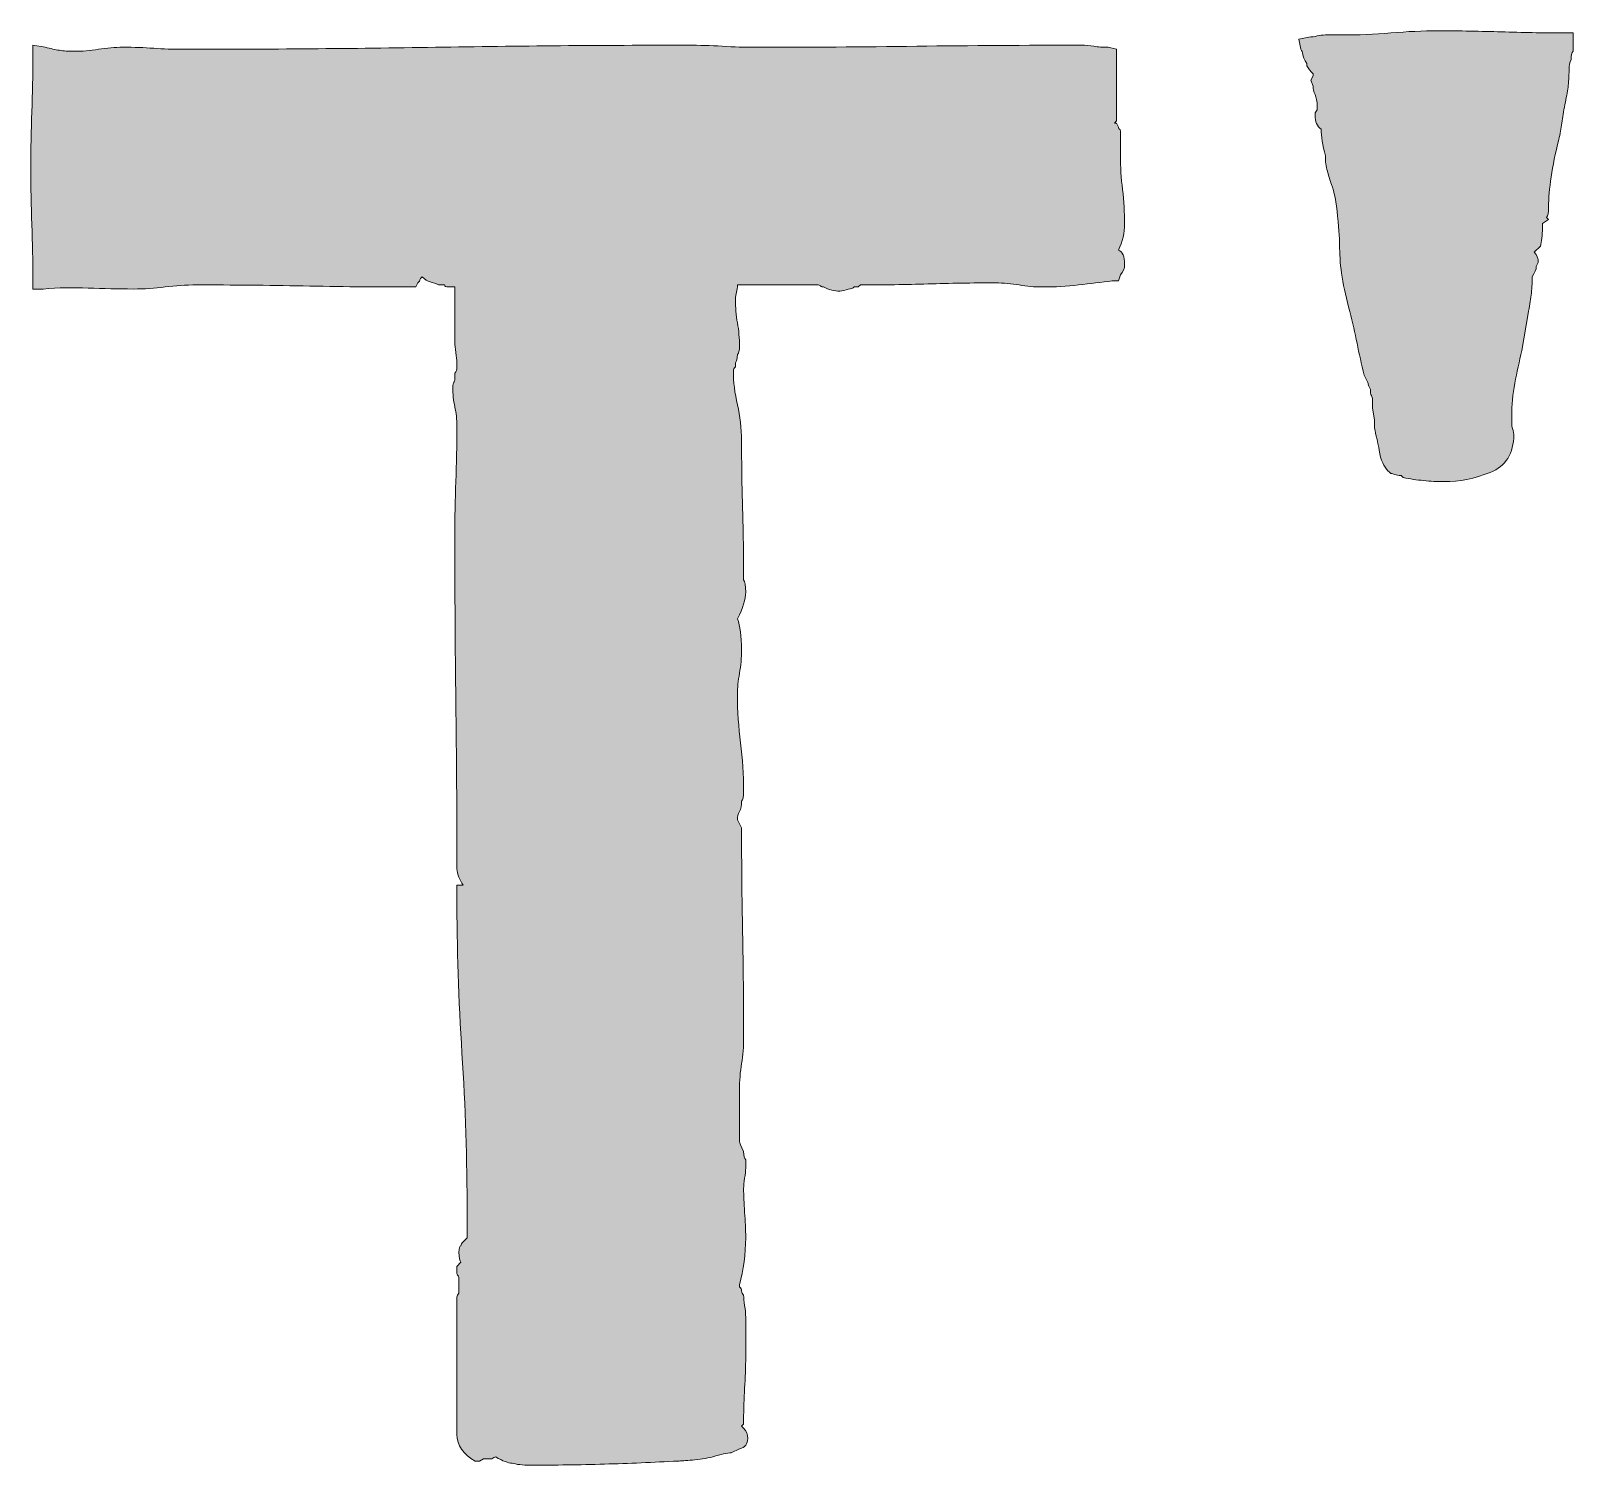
# Model space of a CAD drawing. Header units: inches. Extents: x 57 to 1023, y -981 to -99.
# Drawn here: x 484.7 to 769.3, y -366.5 to -102 of the extents above; entities that cross this region are included whole.
import ezdxf

# ---------------------------------------------------------------- set-up
doc = ezdxf.new("R2010")
doc.units = ezdxf.units.IN
doc.header["$MEASUREMENT"] = 0
doc.layers.add('Layer 1', color=7, linetype='Continuous')

# ---------------------------------------------------------------- blocks, each defined once
blk = doc.blocks.new('block 3')
at = {"layer": 'Layer 1', "true_color": 0x2b568d}
h = blk.add_hatch(color=167, dxfattribs=at)
h.dxf.hatch_style = 2
edge = h.paths.add_edge_path()
edge.add_spline(control_points=[(763.67, -137.48), (763.67, -137.48), (763.67, -138.24), (763.67, -138.24), (763.67, -139.75), (763.54, -140.88), (763.29, -141.64), (763.29, -141.64), (762.16, -142.77), (762.16, -142.77), (762.66, -143.28), (762.91, -143.91), (762.91, -144.66), (762.91, -144.66), (762.53, -145.42), (762.53, -145.42), (762.53, -145.93), (762.28, -146.55), (761.78, -147.31), (761.78, -148.57), (761.71, -149.71), (761.59, -150.71), (761.46, -151.72), (761.27, -152.85), (761.02, -154.11), (761.02, -154.11), (759.89, -160.91), (759.89, -160.91), (759.38, -162.93), (758.95, -164.95), (758.57, -166.96), (758.19, -168.98), (758, -170.99), (758, -173.01), (758, -173.01), (758, -173.76), (758, -173.76), (758, -173.76), (758, -174.9), (758, -174.9), (758.25, -175.4), (758.38, -175.91), (758.38, -176.41), (758.38, -179.94), (756.92, -182.27), (754.03, -183.4), (751.13, -184.54), (748.3, -185.1), (745.53, -185.1), (744.26, -185.1), (743, -185.04), (741.75, -184.91), (740.48, -184.79), (739.23, -184.6), (737.97, -184.35), (737.97, -184.35), (737.59, -183.97), (737.59, -183.97), (737.08, -183.97), (736.7, -183.91), (736.46, -183.78), (736.2, -183.66), (735.95, -183.59), (735.7, -183.59), (734.94, -183.09), (734.31, -182.08), (733.81, -180.57), (733.3, -178.05), (732.93, -176.28), (732.68, -175.27), (732.68, -175.27), (732.68, -173.76), (732.68, -173.76), (732.68, -173.76), (732.3, -171.5), (732.3, -171.5), (732.3, -171.5), (732.3, -169.98), (732.3, -169.98), (732.3, -169.74), (732.24, -169.48), (732.11, -169.23), (731.98, -168.98), (731.92, -168.6), (731.92, -168.09), (731.67, -167.59), (731.54, -167.28), (731.54, -167.15), (731.54, -167.03), (731.41, -166.71), (731.17, -166.2), (731.17, -166.2), (730.79, -165.45), (730.79, -165.45), (730.28, -163.43), (729.84, -161.48), (729.46, -159.59), (729.09, -157.7), (728.64, -155.75), (728.14, -153.73), (726.88, -149.2), (726.25, -145.29), (726.25, -142.02), (726.25, -140.76), (726.12, -138.8), (725.87, -136.16), (725.62, -133.51), (725.24, -131.56), (724.74, -130.3), (724.49, -129.54), (724.23, -128.73), (723.98, -127.84), (723.73, -126.96), (723.61, -126.02), (723.61, -125.01), (723.1, -123), (722.85, -121.36), (722.85, -120.09), (722.1, -119.59), (721.72, -118.71), (721.72, -117.45), (721.72, -117.45), (721.72, -117.07), (721.72, -117.07), (721.97, -116.82), (722.1, -116.57), (722.1, -116.32), (722.1, -116.32), (722.1, -115.94), (722.1, -115.94), (722.1, -114.93), (721.97, -114.18), (721.72, -113.67), (721.46, -113.17), (721.34, -112.67), (721.34, -112.16), (721.34, -112.16), (720.96, -111.02), (720.96, -111.02), (720.96, -111.02), (721.34, -110.27), (721.34, -110.27), (721.34, -110.27), (721.34, -109.89), (721.34, -109.89), (720.83, -109.39), (720.45, -108.89), (720.21, -108.38), (720.21, -108.38), (720.21, -108), (720.21, -108), (719.7, -107.25), (719.45, -106.68), (719.45, -106.3), (719.45, -105.92), (719.32, -105.61), (719.07, -105.36), (719.07, -105.36), (718.69, -103.47), (718.69, -103.47), (718.69, -103.47), (720.58, -103.09), (720.58, -103.09), (721.08, -103.09), (721.59, -103.03), (722.1, -102.9), (722.6, -102.77), (723.1, -102.71), (723.61, -102.71), (723.61, -102.71), (726.63, -102.71), (726.63, -102.71), (729.65, -102.71), (732.68, -102.59), (735.7, -102.33), (738.72, -102.08), (741.62, -101.95), (744.39, -101.95), (748.42, -101.95), (752.33, -102.02), (756.11, -102.14), (759.89, -102.27), (763.67, -102.33), (767.45, -102.33), (767.45, -102.33), (769.34, -102.33), (769.34, -102.33), (769.34, -102.33), (769.34, -105.73), (769.34, -105.73), (769.08, -105.99), (768.96, -106.49), (768.96, -107.25), (768.71, -107.75), (768.58, -108.38), (768.58, -109.13), (768.58, -110.4), (768.52, -111.47), (768.39, -112.35), (768.26, -113.23), (768.07, -114.3), (767.83, -115.56), (767.57, -116.82), (767.38, -117.96), (767.26, -118.96), (767.13, -119.97), (766.94, -120.98), (766.69, -121.99), (765.43, -127.03), (764.8, -131.19), (764.8, -134.46), (764.8, -135.47), (764.67, -136.1), (764.43, -136.35), (764.43, -136.35), (764.8, -136.72), (764.8, -136.72), (764.8, -136.72), (763.67, -137.48), (763.67, -137.48)], knot_values=[0, 0, 0, 0, 1, 1, 1, 2, 2, 2, 3, 3, 3, 4, 4, 4, 5, 5, 5, 6, 6, 6, 7, 7, 7, 8, 8, 8, 9, 9, 9, 10, 10, 10, 11, 11, 11, 12, 12, 12, 13, 13, 13, 14, 14, 14, 15, 15, 15, 16, 16, 16, 17, 17, 17, 18, 18, 18, 19, 19, 19, 20, 20, 20, 21, 21, 21, 22, 22, 22, 23, 23, 23, 24, 24, 24, 25, 25, 25, 26, 26, 26, 27, 27, 27, 28, 28, 28, 29, 29, 29, 30, 30, 30, 31, 31, 31, 32, 32, 32, 33, 33, 33, 34, 34, 34, 35, 35, 35, 36, 36, 36, 37, 37, 37, 38, 38, 38, 39, 39, 39, 40, 40, 40, 41, 41, 41, 42, 42, 42, 43, 43, 43, 44, 44, 44, 45, 45, 45, 46, 46, 46, 47, 47, 47, 48, 48, 48, 49, 49, 49, 50, 50, 50, 51, 51, 51, 52, 52, 52, 53, 53, 53, 54, 54, 54, 55, 55, 55, 56, 56, 56, 57, 57, 57, 58, 58, 58, 59, 59, 59, 60, 60, 60, 61, 61, 61, 62, 62, 62, 63, 63, 63, 64, 64, 64, 65, 65, 65, 66, 66, 66, 67, 67, 67, 68, 68, 68, 69, 69, 69, 70, 70, 70, 71, 71, 71, 72, 72, 72, 73, 73, 73, 73], degree=3, periodic=1)
h = blk.add_hatch(color=167, dxfattribs=at)
h.dxf.hatch_style = 2
edge = h.paths.add_edge_path()
edge.add_spline(control_points=[(566.76, -365.76), (564.49, -364.5), (563.36, -362.87), (563.36, -360.85), (563.36, -360.85), (563.36, -336.66), (563.36, -336.66), (563.36, -336.66), (563.36, -335.52), (563.36, -335.52), (563.36, -335.28), (563.48, -335.02), (563.74, -334.77), (563.74, -334.77), (563.74, -334.01), (563.74, -334.01), (563.74, -334.01), (563.74, -333.63), (563.74, -333.63), (563.74, -333.63), (563.74, -332.5), (563.74, -332.5), (563.74, -332), (563.67, -331.68), (563.54, -331.56), (563.41, -331.43), (563.36, -331.24), (563.36, -330.99), (563.36, -330.99), (563.36, -329.86), (563.36, -329.86), (563.36, -329.86), (564.11, -329.1), (564.11, -329.1), (563.86, -328.85), (563.74, -328.22), (563.74, -327.21), (563.74, -326.45), (563.86, -326.07), (564.11, -326.07), (564.11, -325.83), (564.24, -325.57), (564.49, -325.32), (564.49, -325.32), (565.25, -324.56), (565.25, -324.56), (565.25, -324.56), (565.25, -324.19), (565.25, -324.19), (565.25, -324.19), (565.25, -322.3), (565.25, -322.3), (565.25, -322.3), (565.25, -320.03), (565.25, -320.03), (565.25, -310.2), (564.93, -300.38), (564.3, -290.55), (563.67, -280.72), (563.36, -271.02), (563.36, -261.45), (563.36, -261.45), (563.36, -259.56), (563.36, -259.56), (563.36, -259.56), (564.49, -259.56), (564.49, -259.56), (564.24, -259.05), (563.98, -258.55), (563.74, -258.05), (563.48, -257.54), (563.36, -257.04), (563.36, -256.53), (563.36, -245.95), (563.29, -235.69), (563.17, -225.73), (563.04, -215.78), (562.98, -205.64), (562.98, -195.31), (562.98, -191.78), (563.04, -188.38), (563.17, -185.1), (563.29, -181.83), (563.36, -178.43), (563.36, -174.9), (563.36, -173.64), (563.23, -172.44), (562.98, -171.31), (562.72, -170.17), (562.6, -168.98), (562.6, -167.72), (562.6, -167.21), (562.66, -166.9), (562.79, -166.77), (562.91, -166.65), (562.98, -166.46), (562.98, -166.2), (562.98, -166.2), (562.98, -165.07), (562.98, -165.07), (563.23, -164.82), (563.36, -164.44), (563.36, -163.94), (563.36, -163.94), (563.36, -163.18), (563.36, -163.18), (563.36, -162.68), (563.29, -162.05), (563.17, -161.29), (563.04, -160.54), (562.98, -159.91), (562.98, -159.4), (562.98, -159.4), (562.98, -149.2), (562.98, -149.2), (562.98, -149.2), (561.85, -149.2), (561.85, -149.2), (561.34, -149.2), (561.09, -149.07), (561.09, -148.82), (561.09, -148.82), (559.95, -148.82), (559.95, -148.82), (559.45, -148.57), (558.95, -148.38), (558.44, -148.25), (557.93, -148.13), (557.43, -147.81), (556.93, -147.31), (556.68, -147.56), (556.55, -147.75), (556.55, -147.87), (556.55, -148), (556.42, -148.19), (556.18, -148.44), (556.18, -148.44), (555.8, -149.2), (555.8, -149.2), (555.8, -149.2), (554.67, -149.2), (554.67, -149.2), (548.11, -149.2), (541.56, -149.14), (535.01, -149.01), (528.46, -148.88), (521.91, -148.82), (515.36, -148.82), (513.34, -148.82), (511.39, -148.95), (509.5, -149.2), (507.61, -149.45), (505.66, -149.57), (503.64, -149.57), (500.87, -149.57), (498.1, -149.52), (495.33, -149.39), (492.55, -149.26), (489.78, -149.33), (487.01, -149.57), (487.01, -149.57), (485.12, -149.57), (485.12, -149.57), (485.12, -149.57), (485.12, -147.68), (485.12, -147.68), (485.12, -144.41), (485.06, -141.07), (484.93, -137.67), (484.8, -134.27), (484.74, -130.81), (484.74, -127.28), (484.74, -123.75), (484.8, -120.28), (484.93, -116.88), (485.06, -113.48), (485.12, -110.14), (485.12, -106.87), (485.12, -106.87), (485.12, -104.6), (485.12, -104.6), (485.12, -104.6), (487.39, -104.98), (487.39, -104.98), (488.39, -105.23), (489.28, -105.42), (490.03, -105.54), (490.79, -105.67), (491.67, -105.73), (492.68, -105.73), (494.19, -105.73), (495.71, -105.61), (497.22, -105.36), (498.73, -105.11), (500.24, -104.98), (501.75, -104.98), (503.77, -104.98), (505.66, -105.04), (507.42, -105.17), (509.18, -105.3), (510.95, -105.36), (512.71, -105.36), (528.59, -105.36), (544.14, -105.23), (559.39, -104.98), (574.63, -104.73), (590.19, -104.6), (606.06, -104.6), (608.08, -104.6), (610.16, -104.66), (612.3, -104.79), (614.44, -104.92), (616.52, -104.98), (618.54, -104.98), (628.36, -104.98), (638.25, -104.92), (648.21, -104.79), (658.16, -104.66), (668.3, -104.6), (678.63, -104.6), (679.39, -104.6), (680.14, -104.66), (680.9, -104.79), (681.65, -104.92), (682.53, -104.98), (683.54, -104.98), (683.54, -104.98), (685.06, -105.36), (685.06, -105.36), (685.06, -105.36), (685.06, -118.58), (685.06, -118.58), (685.06, -118.58), (684.68, -118.96), (684.68, -118.96), (684.68, -118.96), (685.06, -118.96), (685.06, -118.96), (685.06, -118.96), (685.43, -119.72), (685.43, -119.72), (685.43, -119.97), (685.49, -120.09), (685.62, -120.09), (685.75, -120.09), (685.81, -120.22), (685.81, -120.47), (685.81, -120.47), (685.81, -121.61), (685.81, -121.61), (685.81, -121.61), (685.81, -122.36), (685.81, -122.36), (685.81, -122.36), (685.81, -125.01), (685.81, -125.01), (685.81, -127.03), (685.93, -129.11), (686.19, -131.24), (686.44, -133.39), (686.57, -135.47), (686.57, -137.48), (686.57, -139.25), (686.19, -140.88), (685.43, -142.39), (686.19, -142.65), (686.57, -143.53), (686.57, -145.04), (686.57, -145.8), (686.31, -146.43), (685.81, -146.93), (685.81, -146.93), (685.43, -148.06), (685.43, -148.06), (685.43, -148.06), (684.3, -148.06), (684.3, -148.06), (682.28, -148.32), (680.2, -148.57), (678.06, -148.82), (675.92, -149.07), (673.72, -149.2), (671.45, -149.2), (669.94, -149.2), (668.48, -149.07), (667.1, -148.82), (665.72, -148.57), (664.27, -148.44), (662.76, -148.44), (658.47, -148.44), (654.31, -148.51), (650.28, -148.63), (646.25, -148.76), (642.09, -148.82), (637.81, -148.82), (637.81, -148.82), (637.43, -149.2), (637.43, -149.2), (637.43, -149.2), (636.68, -149.2), (636.68, -149.2), (636.43, -149.45), (636.05, -149.57), (635.54, -149.57), (635.04, -149.83), (634.53, -149.95), (634.03, -149.95), (633.02, -149.95), (632.01, -149.71), (631.01, -149.2), (630.75, -149.2), (630.57, -149.14), (630.44, -149.01), (630.31, -148.88), (630.12, -148.82), (629.88, -148.82), (629.88, -148.82), (615.13, -148.82), (615.13, -148.82), (615.13, -149.33), (615.07, -149.76), (614.95, -150.14), (614.82, -150.52), (614.76, -150.96), (614.76, -151.47), (614.76, -152.98), (614.88, -154.43), (615.13, -155.81), (615.38, -157.2), (615.51, -158.65), (615.51, -160.16), (615.51, -160.91), (615.38, -161.42), (615.13, -161.67), (615.13, -162.43), (615, -162.93), (614.76, -163.18), (614.76, -163.18), (614.76, -163.94), (614.76, -163.94), (614.5, -164.19), (614.38, -164.44), (614.38, -164.69), (614.38, -166.71), (614.63, -168.79), (615.13, -170.93), (615.64, -173.07), (615.89, -175.27), (615.89, -177.54), (615.89, -181.83), (615.95, -186.05), (616.08, -190.2), (616.2, -194.36), (616.27, -198.46), (616.27, -202.49), (616.27, -202.49), (616.27, -203.24), (616.27, -203.24), (616.52, -203.5), (616.65, -204.25), (616.65, -205.51), (616.65, -206.78), (616.14, -208.41), (615.13, -210.42), (615.64, -211.69), (615.89, -213.58), (615.89, -216.09), (615.89, -217.61), (615.76, -219.06), (615.51, -220.44), (615.26, -221.83), (615.13, -223.15), (615.13, -224.41), (615.13, -227.43), (615.33, -230.4), (615.7, -233.29), (616.08, -236.19), (616.27, -239.15), (616.27, -242.17), (616.27, -243.18), (616.14, -243.81), (615.89, -244.06), (615.89, -244.82), (615.76, -245.45), (615.51, -245.95), (615.26, -246.46), (615.13, -246.96), (615.13, -247.46), (615.13, -247.46), (615.89, -248.97), (615.89, -248.97), (615.89, -248.97), (615.89, -249.35), (615.89, -249.35), (615.89, -255.65), (615.95, -261.95), (616.08, -268.25), (616.2, -274.55), (616.27, -280.98), (616.27, -287.52), (616.27, -289.29), (616.14, -290.93), (615.89, -292.44), (615.64, -293.95), (615.51, -295.59), (615.51, -297.35), (615.51, -297.35), (615.51, -306.8), (615.51, -306.8), (615.51, -307.05), (615.76, -307.69), (616.27, -308.69), (616.27, -309.45), (616.39, -309.95), (616.65, -310.2), (616.65, -310.2), (616.65, -311.71), (616.65, -311.71), (616.65, -312.22), (616.58, -312.85), (616.46, -313.6), (616.33, -314.36), (616.27, -314.99), (616.27, -315.49), (616.27, -316.76), (616.33, -318.2), (616.46, -319.84), (616.58, -321.48), (616.65, -323.05), (616.65, -324.56), (616.65, -327.59), (616.27, -330.49), (615.51, -333.26), (615.51, -333.26), (615.51, -333.63), (615.51, -333.63), (615.76, -333.89), (615.89, -334.14), (615.89, -334.39), (615.89, -334.64), (616.02, -334.9), (616.27, -335.15), (616.27, -335.65), (616.33, -336.28), (616.46, -337.04), (616.58, -337.79), (616.65, -338.55), (616.65, -339.3), (616.65, -339.3), (616.65, -346.48), (616.65, -346.48), (616.65, -348.5), (616.58, -350.45), (616.46, -352.34), (616.33, -354.23), (616.27, -356.19), (616.27, -358.2), (616.27, -358.2), (616.27, -358.96), (616.27, -358.96), (616.27, -358.96), (615.89, -359.33), (615.89, -359.33), (615.89, -359.33), (616.27, -359.71), (616.27, -359.71), (616.77, -360.22), (617.03, -360.85), (617.03, -361.6), (617.03, -362.61), (616.52, -363.24), (615.51, -363.49), (615.51, -363.49), (614, -364.25), (614, -364.25), (613.24, -364.25), (612.11, -364.5), (610.6, -365), (609.34, -365.26), (608.08, -365.45), (606.82, -365.57), (605.56, -365.7), (604.68, -365.76), (604.17, -365.76), (599.64, -366.01), (595.1, -366.2), (590.57, -366.33), (586.03, -366.46), (581.5, -366.52), (576.96, -366.52), (575.45, -366.52), (574.32, -366.39), (573.56, -366.14), (572.81, -366.14), (571.8, -365.76), (570.54, -365), (570.28, -365), (570.03, -365.13), (569.78, -365.38), (569.78, -365.38), (568.27, -365.38), (568.27, -365.38), (568.27, -365.38), (567.51, -365.76), (567.51, -365.76), (567.51, -365.76), (566.76, -365.76), (566.76, -365.76)], knot_values=[0, 0, 0, 0, 1, 1, 1, 2, 2, 2, 3, 3, 3, 4, 4, 4, 5, 5, 5, 6, 6, 6, 7, 7, 7, 8, 8, 8, 9, 9, 9, 10, 10, 10, 11, 11, 11, 12, 12, 12, 13, 13, 13, 14, 14, 14, 15, 15, 15, 16, 16, 16, 17, 17, 17, 18, 18, 18, 19, 19, 19, 20, 20, 20, 21, 21, 21, 22, 22, 22, 23, 23, 23, 24, 24, 24, 25, 25, 25, 26, 26, 26, 27, 27, 27, 28, 28, 28, 29, 29, 29, 30, 30, 30, 31, 31, 31, 32, 32, 32, 33, 33, 33, 34, 34, 34, 35, 35, 35, 36, 36, 36, 37, 37, 37, 38, 38, 38, 39, 39, 39, 40, 40, 40, 41, 41, 41, 42, 42, 42, 43, 43, 43, 44, 44, 44, 45, 45, 45, 46, 46, 46, 47, 47, 47, 48, 48, 48, 49, 49, 49, 50, 50, 50, 51, 51, 51, 52, 52, 52, 53, 53, 53, 54, 54, 54, 55, 55, 55, 56, 56, 56, 57, 57, 57, 58, 58, 58, 59, 59, 59, 60, 60, 60, 61, 61, 61, 62, 62, 62, 63, 63, 63, 64, 64, 64, 65, 65, 65, 66, 66, 66, 67, 67, 67, 68, 68, 68, 69, 69, 69, 70, 70, 70, 71, 71, 71, 72, 72, 72, 73, 73, 73, 74, 74, 74, 75, 75, 75, 76, 76, 76, 77, 77, 77, 78, 78, 78, 79, 79, 79, 80, 80, 80, 81, 81, 81, 82, 82, 82, 83, 83, 83, 84, 84, 84, 85, 85, 85, 86, 86, 86, 87, 87, 87, 88, 88, 88, 89, 89, 89, 90, 90, 90, 91, 91, 91, 92, 92, 92, 93, 93, 93, 94, 94, 94, 95, 95, 95, 96, 96, 96, 97, 97, 97, 98, 98, 98, 99, 99, 99, 100, 100, 100, 101, 101, 101, 102, 102, 102, 103, 103, 103, 104, 104, 104, 105, 105, 105, 106, 106, 106, 107, 107, 107, 108, 108, 108, 109, 109, 109, 110, 110, 110, 111, 111, 111, 112, 112, 112, 113, 113, 113, 114, 114, 114, 115, 115, 115, 116, 116, 116, 117, 117, 117, 118, 118, 118, 119, 119, 119, 120, 120, 120, 121, 121, 121, 122, 122, 122, 123, 123, 123, 124, 124, 124, 125, 125, 125, 126, 126, 126, 127, 127, 127, 128, 128, 128, 129, 129, 129, 130, 130, 130, 131, 131, 131, 132, 132, 132, 133, 133, 133, 134, 134, 134, 135, 135, 135, 136, 136, 136, 137, 137, 137, 138, 138, 138, 139, 139, 139, 140, 140, 140, 141, 141, 141, 142, 142, 142, 143, 143, 143, 144, 144, 144, 145, 145, 145, 146, 146, 146, 147, 147, 147, 148, 148, 148, 149, 149, 149, 150, 150, 150, 151, 151, 151, 152, 152, 152, 153, 153, 153, 154, 154, 154, 155, 155, 155, 156, 156, 156, 157, 157, 157, 158, 158, 158, 159, 159, 159, 160, 160, 160, 161, 161, 161, 162, 162, 162, 163, 163, 163, 164, 164, 164, 165, 165, 165, 166, 166, 166, 167, 167, 167, 168, 168, 168, 169, 169, 169, 169], degree=3, periodic=1)
at = {"layer": 'Layer 1', "lineweight": 0}
for points, knots in [([(763.67, -137.48), (763.67, -137.48), (763.67, -138.24), (763.67, -138.24), (763.67, -139.75), (763.54, -140.88), (763.29, -141.64), (763.29, -141.64), (762.16, -142.77), (762.16, -142.77), (762.66, -143.28), (762.91, -143.91), (762.91, -144.66), (762.91, -144.66), (762.53, -145.42), (762.53, -145.42), (762.53, -145.93), (762.28, -146.55), (761.78, -147.31), (761.78, -148.57), (761.71, -149.71), (761.59, -150.71), (761.46, -151.72), (761.27, -152.85), (761.02, -154.11), (761.02, -154.11), (759.89, -160.91), (759.89, -160.91), (759.38, -162.93), (758.95, -164.95), (758.57, -166.96), (758.19, -168.98), (758, -170.99), (758, -173.01), (758, -173.01), (758, -173.76), (758, -173.76), (758, -173.76), (758, -174.9), (758, -174.9), (758.25, -175.4), (758.38, -175.91), (758.38, -176.41), (758.38, -179.94), (756.92, -182.27), (754.03, -183.4), (751.13, -184.54), (748.3, -185.1), (745.53, -185.1), (744.26, -185.1), (743, -185.04), (741.75, -184.91), (740.48, -184.79), (739.23, -184.6), (737.97, -184.35), (737.97, -184.35), (737.59, -183.97), (737.59, -183.97), (737.08, -183.97), (736.7, -183.91), (736.46, -183.78), (736.2, -183.66), (735.95, -183.59), (735.7, -183.59), (734.94, -183.09), (734.31, -182.08), (733.81, -180.57), (733.3, -178.05), (732.93, -176.28), (732.68, -175.27), (732.68, -175.27), (732.68, -173.76), (732.68, -173.76), (732.68, -173.76), (732.3, -171.5), (732.3, -171.5), (732.3, -171.5), (732.3, -169.98), (732.3, -169.98), (732.3, -169.74), (732.24, -169.48), (732.11, -169.23), (731.98, -168.98), (731.92, -168.6), (731.92, -168.09), (731.67, -167.59), (731.54, -167.28), (731.54, -167.15), (731.54, -167.03), (731.41, -166.71), (731.17, -166.2), (731.17, -166.2), (730.79, -165.45), (730.79, -165.45), (730.28, -163.43), (729.84, -161.48), (729.46, -159.59), (729.09, -157.7), (728.64, -155.75), (728.14, -153.73), (726.88, -149.2), (726.25, -145.29), (726.25, -142.02), (726.25, -140.76), (726.12, -138.8), (725.87, -136.16), (725.62, -133.51), (725.24, -131.56), (724.74, -130.3), (724.49, -129.54), (724.23, -128.73), (723.98, -127.84), (723.73, -126.96), (723.61, -126.02), (723.61, -125.01), (723.1, -123), (722.85, -121.36), (722.85, -120.09), (722.1, -119.59), (721.72, -118.71), (721.72, -117.45), (721.72, -117.45), (721.72, -117.07), (721.72, -117.07), (721.97, -116.82), (722.1, -116.57), (722.1, -116.32), (722.1, -116.32), (722.1, -115.94), (722.1, -115.94), (722.1, -114.93), (721.97, -114.18), (721.72, -113.67), (721.46, -113.17), (721.34, -112.67), (721.34, -112.16), (721.34, -112.16), (720.96, -111.02), (720.96, -111.02), (720.96, -111.02), (721.34, -110.27), (721.34, -110.27), (721.34, -110.27), (721.34, -109.89), (721.34, -109.89), (720.83, -109.39), (720.45, -108.89), (720.21, -108.38), (720.21, -108.38), (720.21, -108), (720.21, -108), (719.7, -107.25), (719.45, -106.68), (719.45, -106.3), (719.45, -105.92), (719.32, -105.61), (719.07, -105.36), (719.07, -105.36), (718.69, -103.47), (718.69, -103.47), (718.69, -103.47), (720.58, -103.09), (720.58, -103.09), (721.08, -103.09), (721.59, -103.03), (722.1, -102.9), (722.6, -102.77), (723.1, -102.71), (723.61, -102.71), (723.61, -102.71), (726.63, -102.71), (726.63, -102.71), (729.65, -102.71), (732.68, -102.59), (735.7, -102.33), (738.72, -102.08), (741.62, -101.95), (744.39, -101.95), (748.42, -101.95), (752.33, -102.02), (756.11, -102.14), (759.89, -102.27), (763.67, -102.33), (767.45, -102.33), (767.45, -102.33), (769.34, -102.33), (769.34, -102.33), (769.34, -102.33), (769.34, -105.73), (769.34, -105.73), (769.08, -105.99), (768.96, -106.49), (768.96, -107.25), (768.71, -107.75), (768.58, -108.38), (768.58, -109.13), (768.58, -110.4), (768.52, -111.47), (768.39, -112.35), (768.26, -113.23), (768.07, -114.3), (767.83, -115.56), (767.57, -116.82), (767.38, -117.96), (767.26, -118.96), (767.13, -119.97), (766.94, -120.98), (766.69, -121.99), (765.43, -127.03), (764.8, -131.19), (764.8, -134.46), (764.8, -135.47), (764.67, -136.1), (764.43, -136.35), (764.43, -136.35), (764.8, -136.72), (764.8, -136.72), (764.8, -136.72), (763.67, -137.48), (763.67, -137.48)], [0, 0, 0, 0, 1, 1, 1, 2, 2, 2, 3, 3, 3, 4, 4, 4, 5, 5, 5, 6, 6, 6, 7, 7, 7, 8, 8, 8, 9, 9, 9, 10, 10, 10, 11, 11, 11, 12, 12, 12, 13, 13, 13, 14, 14, 14, 15, 15, 15, 16, 16, 16, 17, 17, 17, 18, 18, 18, 19, 19, 19, 20, 20, 20, 21, 21, 21, 22, 22, 22, 23, 23, 23, 24, 24, 24, 25, 25, 25, 26, 26, 26, 27, 27, 27, 28, 28, 28, 29, 29, 29, 30, 30, 30, 31, 31, 31, 32, 32, 32, 33, 33, 33, 34, 34, 34, 35, 35, 35, 36, 36, 36, 37, 37, 37, 38, 38, 38, 39, 39, 39, 40, 40, 40, 41, 41, 41, 42, 42, 42, 43, 43, 43, 44, 44, 44, 45, 45, 45, 46, 46, 46, 47, 47, 47, 48, 48, 48, 49, 49, 49, 50, 50, 50, 51, 51, 51, 52, 52, 52, 53, 53, 53, 54, 54, 54, 55, 55, 55, 56, 56, 56, 57, 57, 57, 58, 58, 58, 59, 59, 59, 60, 60, 60, 61, 61, 61, 62, 62, 62, 63, 63, 63, 64, 64, 64, 65, 65, 65, 66, 66, 66, 67, 67, 67, 68, 68, 68, 69, 69, 69, 70, 70, 70, 71, 71, 71, 72, 72, 72, 73, 73, 73, 73]), ([(566.76, -365.76), (564.49, -364.5), (563.36, -362.87), (563.36, -360.85), (563.36, -360.85), (563.36, -336.66), (563.36, -336.66), (563.36, -336.66), (563.36, -335.52), (563.36, -335.52), (563.36, -335.28), (563.48, -335.02), (563.74, -334.77), (563.74, -334.77), (563.74, -334.01), (563.74, -334.01), (563.74, -334.01), (563.74, -333.63), (563.74, -333.63), (563.74, -333.63), (563.74, -332.5), (563.74, -332.5), (563.74, -332), (563.67, -331.68), (563.54, -331.56), (563.41, -331.43), (563.36, -331.24), (563.36, -330.99), (563.36, -330.99), (563.36, -329.86), (563.36, -329.86), (563.36, -329.86), (564.11, -329.1), (564.11, -329.1), (563.86, -328.85), (563.74, -328.22), (563.74, -327.21), (563.74, -326.45), (563.86, -326.07), (564.11, -326.07), (564.11, -325.83), (564.24, -325.57), (564.49, -325.32), (564.49, -325.32), (565.25, -324.56), (565.25, -324.56), (565.25, -324.56), (565.25, -324.19), (565.25, -324.19), (565.25, -324.19), (565.25, -322.3), (565.25, -322.3), (565.25, -322.3), (565.25, -320.03), (565.25, -320.03), (565.25, -310.2), (564.93, -300.38), (564.3, -290.55), (563.67, -280.72), (563.36, -271.02), (563.36, -261.45), (563.36, -261.45), (563.36, -259.56), (563.36, -259.56), (563.36, -259.56), (564.49, -259.56), (564.49, -259.56), (564.24, -259.05), (563.98, -258.55), (563.74, -258.05), (563.48, -257.54), (563.36, -257.04), (563.36, -256.53), (563.36, -245.95), (563.29, -235.69), (563.17, -225.73), (563.04, -215.78), (562.98, -205.64), (562.98, -195.31), (562.98, -191.78), (563.04, -188.38), (563.17, -185.1), (563.29, -181.83), (563.36, -178.43), (563.36, -174.9), (563.36, -173.64), (563.23, -172.44), (562.98, -171.31), (562.72, -170.17), (562.6, -168.98), (562.6, -167.72), (562.6, -167.21), (562.66, -166.9), (562.79, -166.77), (562.91, -166.65), (562.98, -166.46), (562.98, -166.2), (562.98, -166.2), (562.98, -165.07), (562.98, -165.07), (563.23, -164.82), (563.36, -164.44), (563.36, -163.94), (563.36, -163.94), (563.36, -163.18), (563.36, -163.18), (563.36, -162.68), (563.29, -162.05), (563.17, -161.29), (563.04, -160.54), (562.98, -159.91), (562.98, -159.4), (562.98, -159.4), (562.98, -149.2), (562.98, -149.2), (562.98, -149.2), (561.85, -149.2), (561.85, -149.2), (561.34, -149.2), (561.09, -149.07), (561.09, -148.82), (561.09, -148.82), (559.95, -148.82), (559.95, -148.82), (559.45, -148.57), (558.95, -148.38), (558.44, -148.25), (557.93, -148.13), (557.43, -147.81), (556.93, -147.31), (556.68, -147.56), (556.55, -147.75), (556.55, -147.87), (556.55, -148), (556.42, -148.19), (556.18, -148.44), (556.18, -148.44), (555.8, -149.2), (555.8, -149.2), (555.8, -149.2), (554.67, -149.2), (554.67, -149.2), (548.11, -149.2), (541.56, -149.14), (535.01, -149.01), (528.46, -148.88), (521.91, -148.82), (515.36, -148.82), (513.34, -148.82), (511.39, -148.95), (509.5, -149.2), (507.61, -149.45), (505.66, -149.57), (503.64, -149.57), (500.87, -149.57), (498.1, -149.52), (495.33, -149.39), (492.55, -149.26), (489.78, -149.33), (487.01, -149.57), (487.01, -149.57), (485.12, -149.57), (485.12, -149.57), (485.12, -149.57), (485.12, -147.68), (485.12, -147.68), (485.12, -144.41), (485.06, -141.07), (484.93, -137.67), (484.8, -134.27), (484.74, -130.81), (484.74, -127.28), (484.74, -123.75), (484.8, -120.28), (484.93, -116.88), (485.06, -113.48), (485.12, -110.14), (485.12, -106.87), (485.12, -106.87), (485.12, -104.6), (485.12, -104.6), (485.12, -104.6), (487.39, -104.98), (487.39, -104.98), (488.39, -105.23), (489.28, -105.42), (490.03, -105.54), (490.79, -105.67), (491.67, -105.73), (492.68, -105.73), (494.19, -105.73), (495.71, -105.61), (497.22, -105.36), (498.73, -105.11), (500.24, -104.98), (501.75, -104.98), (503.77, -104.98), (505.66, -105.04), (507.42, -105.17), (509.18, -105.3), (510.95, -105.36), (512.71, -105.36), (528.59, -105.36), (544.14, -105.23), (559.39, -104.98), (574.63, -104.73), (590.19, -104.6), (606.06, -104.6), (608.08, -104.6), (610.16, -104.66), (612.3, -104.79), (614.44, -104.92), (616.52, -104.98), (618.54, -104.98), (628.36, -104.98), (638.25, -104.92), (648.21, -104.79), (658.16, -104.66), (668.3, -104.6), (678.63, -104.6), (679.39, -104.6), (680.14, -104.66), (680.9, -104.79), (681.65, -104.92), (682.53, -104.98), (683.54, -104.98), (683.54, -104.98), (685.06, -105.36), (685.06, -105.36), (685.06, -105.36), (685.06, -118.58), (685.06, -118.58), (685.06, -118.58), (684.68, -118.96), (684.68, -118.96), (684.68, -118.96), (685.06, -118.96), (685.06, -118.96), (685.06, -118.96), (685.43, -119.72), (685.43, -119.72), (685.43, -119.97), (685.49, -120.09), (685.62, -120.09), (685.75, -120.09), (685.81, -120.22), (685.81, -120.47), (685.81, -120.47), (685.81, -121.61), (685.81, -121.61), (685.81, -121.61), (685.81, -122.36), (685.81, -122.36), (685.81, -122.36), (685.81, -125.01), (685.81, -125.01), (685.81, -127.03), (685.93, -129.11), (686.19, -131.24), (686.44, -133.39), (686.57, -135.47), (686.57, -137.48), (686.57, -139.25), (686.19, -140.88), (685.43, -142.39), (686.19, -142.65), (686.57, -143.53), (686.57, -145.04), (686.57, -145.8), (686.31, -146.43), (685.81, -146.93), (685.81, -146.93), (685.43, -148.06), (685.43, -148.06), (685.43, -148.06), (684.3, -148.06), (684.3, -148.06), (682.28, -148.32), (680.2, -148.57), (678.06, -148.82), (675.92, -149.07), (673.72, -149.2), (671.45, -149.2), (669.94, -149.2), (668.48, -149.07), (667.1, -148.82), (665.72, -148.57), (664.27, -148.44), (662.76, -148.44), (658.47, -148.44), (654.31, -148.51), (650.28, -148.63), (646.25, -148.76), (642.09, -148.82), (637.81, -148.82), (637.81, -148.82), (637.43, -149.2), (637.43, -149.2), (637.43, -149.2), (636.68, -149.2), (636.68, -149.2), (636.43, -149.45), (636.05, -149.57), (635.54, -149.57), (635.04, -149.83), (634.53, -149.95), (634.03, -149.95), (633.02, -149.95), (632.01, -149.71), (631.01, -149.2), (630.75, -149.2), (630.57, -149.14), (630.44, -149.01), (630.31, -148.88), (630.12, -148.82), (629.88, -148.82), (629.88, -148.82), (615.13, -148.82), (615.13, -148.82), (615.13, -149.33), (615.07, -149.76), (614.95, -150.14), (614.82, -150.52), (614.76, -150.96), (614.76, -151.47), (614.76, -152.98), (614.88, -154.43), (615.13, -155.81), (615.38, -157.2), (615.51, -158.65), (615.51, -160.16), (615.51, -160.91), (615.38, -161.42), (615.13, -161.67), (615.13, -162.43), (615, -162.93), (614.76, -163.18), (614.76, -163.18), (614.76, -163.94), (614.76, -163.94), (614.5, -164.19), (614.38, -164.44), (614.38, -164.69), (614.38, -166.71), (614.63, -168.79), (615.13, -170.93), (615.64, -173.07), (615.89, -175.27), (615.89, -177.54), (615.89, -181.83), (615.95, -186.05), (616.08, -190.2), (616.2, -194.36), (616.27, -198.46), (616.27, -202.49), (616.27, -202.49), (616.27, -203.24), (616.27, -203.24), (616.52, -203.5), (616.65, -204.25), (616.65, -205.51), (616.65, -206.78), (616.14, -208.41), (615.13, -210.42), (615.64, -211.69), (615.89, -213.58), (615.89, -216.09), (615.89, -217.61), (615.76, -219.06), (615.51, -220.44), (615.26, -221.83), (615.13, -223.15), (615.13, -224.41), (615.13, -227.43), (615.33, -230.4), (615.7, -233.29), (616.08, -236.19), (616.27, -239.15), (616.27, -242.17), (616.27, -243.18), (616.14, -243.81), (615.89, -244.06), (615.89, -244.82), (615.76, -245.45), (615.51, -245.95), (615.26, -246.46), (615.13, -246.96), (615.13, -247.46), (615.13, -247.46), (615.89, -248.97), (615.89, -248.97), (615.89, -248.97), (615.89, -249.35), (615.89, -249.35), (615.89, -255.65), (615.95, -261.95), (616.08, -268.25), (616.2, -274.55), (616.27, -280.98), (616.27, -287.52), (616.27, -289.29), (616.14, -290.93), (615.89, -292.44), (615.64, -293.95), (615.51, -295.59), (615.51, -297.35), (615.51, -297.35), (615.51, -306.8), (615.51, -306.8), (615.51, -307.05), (615.76, -307.69), (616.27, -308.69), (616.27, -309.45), (616.39, -309.95), (616.65, -310.2), (616.65, -310.2), (616.65, -311.71), (616.65, -311.71), (616.65, -312.22), (616.58, -312.85), (616.46, -313.6), (616.33, -314.36), (616.27, -314.99), (616.27, -315.49), (616.27, -316.76), (616.33, -318.2), (616.46, -319.84), (616.58, -321.48), (616.65, -323.05), (616.65, -324.56), (616.65, -327.59), (616.27, -330.49), (615.51, -333.26), (615.51, -333.26), (615.51, -333.63), (615.51, -333.63), (615.76, -333.89), (615.89, -334.14), (615.89, -334.39), (615.89, -334.64), (616.02, -334.9), (616.27, -335.15), (616.27, -335.65), (616.33, -336.28), (616.46, -337.04), (616.58, -337.79), (616.65, -338.55), (616.65, -339.3), (616.65, -339.3), (616.65, -346.48), (616.65, -346.48), (616.65, -348.5), (616.58, -350.45), (616.46, -352.34), (616.33, -354.23), (616.27, -356.19), (616.27, -358.2), (616.27, -358.2), (616.27, -358.96), (616.27, -358.96), (616.27, -358.96), (615.89, -359.33), (615.89, -359.33), (615.89, -359.33), (616.27, -359.71), (616.27, -359.71), (616.77, -360.22), (617.03, -360.85), (617.03, -361.6), (617.03, -362.61), (616.52, -363.24), (615.51, -363.49), (615.51, -363.49), (614, -364.25), (614, -364.25), (613.24, -364.25), (612.11, -364.5), (610.6, -365), (609.34, -365.26), (608.08, -365.45), (606.82, -365.57), (605.56, -365.7), (604.68, -365.76), (604.17, -365.76), (599.64, -366.01), (595.1, -366.2), (590.57, -366.33), (586.03, -366.46), (581.5, -366.52), (576.96, -366.52), (575.45, -366.52), (574.32, -366.39), (573.56, -366.14), (572.81, -366.14), (571.8, -365.76), (570.54, -365), (570.28, -365), (570.03, -365.13), (569.78, -365.38), (569.78, -365.38), (568.27, -365.38), (568.27, -365.38), (568.27, -365.38), (567.51, -365.76), (567.51, -365.76), (567.51, -365.76), (566.76, -365.76), (566.76, -365.76)], [0, 0, 0, 0, 1, 1, 1, 2, 2, 2, 3, 3, 3, 4, 4, 4, 5, 5, 5, 6, 6, 6, 7, 7, 7, 8, 8, 8, 9, 9, 9, 10, 10, 10, 11, 11, 11, 12, 12, 12, 13, 13, 13, 14, 14, 14, 15, 15, 15, 16, 16, 16, 17, 17, 17, 18, 18, 18, 19, 19, 19, 20, 20, 20, 21, 21, 21, 22, 22, 22, 23, 23, 23, 24, 24, 24, 25, 25, 25, 26, 26, 26, 27, 27, 27, 28, 28, 28, 29, 29, 29, 30, 30, 30, 31, 31, 31, 32, 32, 32, 33, 33, 33, 34, 34, 34, 35, 35, 35, 36, 36, 36, 37, 37, 37, 38, 38, 38, 39, 39, 39, 40, 40, 40, 41, 41, 41, 42, 42, 42, 43, 43, 43, 44, 44, 44, 45, 45, 45, 46, 46, 46, 47, 47, 47, 48, 48, 48, 49, 49, 49, 50, 50, 50, 51, 51, 51, 52, 52, 52, 53, 53, 53, 54, 54, 54, 55, 55, 55, 56, 56, 56, 57, 57, 57, 58, 58, 58, 59, 59, 59, 60, 60, 60, 61, 61, 61, 62, 62, 62, 63, 63, 63, 64, 64, 64, 65, 65, 65, 66, 66, 66, 67, 67, 67, 68, 68, 68, 69, 69, 69, 70, 70, 70, 71, 71, 71, 72, 72, 72, 73, 73, 73, 74, 74, 74, 75, 75, 75, 76, 76, 76, 77, 77, 77, 78, 78, 78, 79, 79, 79, 80, 80, 80, 81, 81, 81, 82, 82, 82, 83, 83, 83, 84, 84, 84, 85, 85, 85, 86, 86, 86, 87, 87, 87, 88, 88, 88, 89, 89, 89, 90, 90, 90, 91, 91, 91, 92, 92, 92, 93, 93, 93, 94, 94, 94, 95, 95, 95, 96, 96, 96, 97, 97, 97, 98, 98, 98, 99, 99, 99, 100, 100, 100, 101, 101, 101, 102, 102, 102, 103, 103, 103, 104, 104, 104, 105, 105, 105, 106, 106, 106, 107, 107, 107, 108, 108, 108, 109, 109, 109, 110, 110, 110, 111, 111, 111, 112, 112, 112, 113, 113, 113, 114, 114, 114, 115, 115, 115, 116, 116, 116, 117, 117, 117, 118, 118, 118, 119, 119, 119, 120, 120, 120, 121, 121, 121, 122, 122, 122, 123, 123, 123, 124, 124, 124, 125, 125, 125, 126, 126, 126, 127, 127, 127, 128, 128, 128, 129, 129, 129, 130, 130, 130, 131, 131, 131, 132, 132, 132, 133, 133, 133, 134, 134, 134, 135, 135, 135, 136, 136, 136, 137, 137, 137, 138, 138, 138, 139, 139, 139, 140, 140, 140, 141, 141, 141, 142, 142, 142, 143, 143, 143, 144, 144, 144, 145, 145, 145, 146, 146, 146, 147, 147, 147, 148, 148, 148, 149, 149, 149, 150, 150, 150, 151, 151, 151, 152, 152, 152, 153, 153, 153, 154, 154, 154, 155, 155, 155, 156, 156, 156, 157, 157, 157, 158, 158, 158, 159, 159, 159, 160, 160, 160, 161, 161, 161, 162, 162, 162, 163, 163, 163, 164, 164, 164, 165, 165, 165, 166, 166, 166, 167, 167, 167, 168, 168, 168, 169, 169, 169, 169])]:
    blk.add_open_spline(points, degree=3, knots=knots, dxfattribs=at)
blk = doc.blocks.new('block 2')
at = {"layer": 'Layer 1'}
blk.add_blockref('block 3', (0, 0), dxfattribs=at)

msp = doc.modelspace()

# ---------------------------------------------------------------- block references
at = {"layer": 'Layer 1'}
msp.add_blockref('block 2', (0, 0), dxfattribs=at)

doc.saveas('drawing.dxf')
